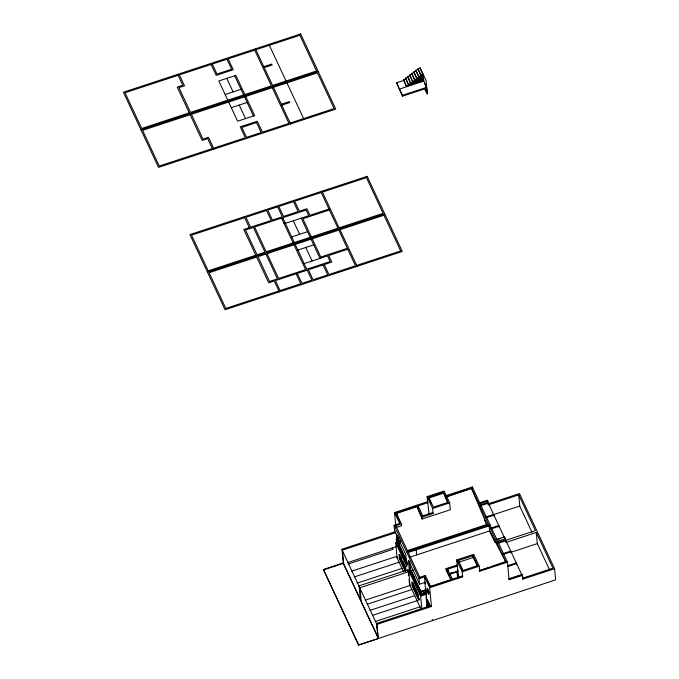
<?xml version="1.0" encoding="UTF-8"?>
<svg xmlns="http://www.w3.org/2000/svg" width="679" height="679" viewBox="0 0 679 679"><rect width="100%" height="100%" fill="white"/><g stroke="black" fill="none" stroke-linecap="round" stroke-linejoin="round"><path stroke-width="1.02" d="M178.136 75.31L125.021 92.768L141.699 128.467L189.263 112.833M255.898 49.745L299.897 35.283L316.575 70.981L272.576 85.444M263.8 66.652L271.727 64.047L272.169 64.989L264.241 67.594M225.156 94.525L241.011 89.314M140.952 129.791L318.205 71.524M190.145 114.709L142.582 130.343L159.259 166.041L212.374 148.582M273.459 87.319L317.458 72.857L334.136 108.555L290.137 123.018M231.301 107.681L247.156 102.47M281.361 104.227L289.288 101.621L289.729 102.563L281.802 105.169M418.06 68.647L421.065 75.768L418.137 69.504L418.06 68.647L420.199 67.942L426.056 80.47L427.303 94.228L424.799 88.864M415.998 70.209L419.002 77.33L416.074 71.066L415.998 70.209L418.137 69.504M413.935 71.77L416.94 78.891L414.012 72.636L413.935 71.77L416.074 71.066M411.873 73.34L414.877 80.462L411.949 74.198L411.873 73.34L414.012 72.636M409.81 74.902L412.815 82.023L409.887 75.759L409.81 74.902L411.949 74.198M407.748 76.464L410.753 83.585L407.824 77.321L407.748 76.464L409.887 75.759M405.686 78.026L408.69 85.155L405.762 78.891L405.686 78.026L407.824 77.321M403.623 79.596L406.628 86.717L403.699 80.453L403.623 79.596L405.762 78.891M424.664 83.738L426.76 88.211L402.503 96.18L396.57 82.796L403.699 80.453M420.988 74.911L423.127 74.206L423.755 81.09L426.675 87.345L402.418 95.323L402.503 96.18M418.926 76.472L423.204 75.063L420.691 69.699M416.864 78.034L423.28 75.921M414.801 79.596L423.357 76.786L422.525 74.996M412.739 81.166L423.441 77.644M410.676 82.728L423.518 78.509M408.614 84.289L423.594 79.367M406.551 85.851L423.671 80.224M423.755 81.09L399.498 89.059L399.575 89.917M244.661 217.687L191.554 235.146L208.232 270.845L255.796 255.202M322.432 192.123L366.431 177.66L383.109 213.35L339.11 227.813M249.32 227.643L243.769 229.468L268.697 282.82L274.248 280.996L279.341 291.894M281.836 218.757L283.024 218.366M283.881 223.145L285.078 222.754M285.367 223.374L308.75 215.693L306.119 210.049L282.736 217.738L294.321 242.539M328.967 209.047L309.938 215.294L306.866 208.725L299.337 211.194L294.686 201.239L321.243 192.513L337.921 228.203L266.176 251.79L254.591 226.99L281.547 218.129L293.133 242.929M329.408 209.981L302.851 218.714L311.364 236.937M291.69 236.903L307.545 231.692M207.485 272.169L384.738 213.902M256.67 257.086L209.107 272.72L225.793 308.419L278.899 290.96M339.992 229.697L383.983 215.235L400.669 250.933L356.67 265.396M297.835 250.059L313.69 244.847M304.158 263.579L327.541 255.898L330.172 261.534L306.789 269.215L295.204 244.423M429.035 514.139L427.091 496.638L444.134 491.036L449.668 502.876L450.287 509.759L422.151 519.011L416.889 506.288L396.281 513.061L399.931 521.998M443.387 492.368L428.721 497.189L433.372 507.145L448.038 502.324L443.387 492.368L447.809 503.249M443.463 493.251L428.797 498.072L431.165 503.529M395.713 525.088L394.575 512.543L427.549 501.696M445.585 495.772L472.338 486.979L507.459 562.127L509.063 579.79L522.541 575.359L522.1 574.417L508.622 578.847M418.264 507.917L418.077 505.897L427.991 502.638M446.018 496.714L471.591 488.303L488.269 524.001L407.408 550.584L395.823 525.784L401.374 523.959L396.281 513.061M396.315 513.468L416.931 506.695M446.052 497.113L471.591 488.303M422.151 519.011L421.982 517.186L433.083 513.536L432.625 508.478L449.668 502.876M397.826 542.071L400.304 541.256L395.713 542.818L406.865 566.676L405.77 554.684L394.626 530.825L394.117 525.257L399.668 523.433L394.575 512.543M479.722 502.74L487.42 500.202L487.861 501.144L488.422 504.174L488.328 503.164L480.63 505.694M480.163 503.674L487.861 501.144M343.277 563.383L341.987 549.218L395.28 531.691M358.588 595.822L343.71 564.325L342.42 550.151L395.721 532.633M480.274 504.938L487.98 502.409L504.658 538.107L504.539 536.843L496.841 539.372M487.768 504.005L519.477 493.574L554.599 568.73L555.609 579.858L358.571 645.05L378.39 638.532L376.667 623.424L430.961 605.575L431.403 606.517L377.1 624.366M488.209 504.938L518.731 494.906L535.408 530.605L505.872 540.314M397.699 535.935L397.147 536.121L398.021 537.997M397.028 543.293L396.222 539.287L399.167 538.32M396.918 542.275L396.638 539.406L398.497 538.829M396.697 539.533L399.176 538.719M396.553 539.797C397.792 547.792 401.603 553.487 396.553 539.797L398.989 545.025L399.303 548.929M398.98 538.931L397.045 539.491L397.274 541.732L400.126 540.79L397.24 541.672M397.707 541.817L400.186 541.01M398.217 543.081L399.956 542.513M398.454 544.303L400.457 543.65M358.571 645.05L323.416 569.494L343.234 562.976L378.356 638.133M323.459 569.902L342.284 563.706M398.989 545.025L399.031 547.249M485.892 516.965L493.599 514.436L493.692 515.446M347.648 562.611L396.129 546.671M493.158 514.775L519.741 506.042L518.731 494.906M402.036 554.777L401.722 550.873L399.286 545.644L399.447 549.243L399.685 548.276L402.18 555.091L402.418 554.123L402.18 555.091M486.249 517.721L493.947 515.183L494.04 516.201M348.293 563.986L393.073 549.269L392.428 547.894M399.447 549.243L399.396 547.647L396.952 542.428M399.481 547.826C405.244 560.039 399.498 550.058 399.286 545.644M401.722 550.873L401.764 553.096M406.865 564.427C403.691 559.691 405.966 558.265 402.019 551.492C401.399 555.728 408.283 565.251 402.053 553.725M406.585 551.942L489.899 524.553M401.807 553.606L399.685 548.276M401.883 554.463L402.019 551.492M492.097 566.507L505.863 561.983L489.152 525.885L408.215 552.485L420.242 578.228M351.654 571.192L396.434 556.474L403.657 571.922M491.078 528.05L498.776 525.521L499.218 527.286L499.124 526.267L491.426 528.805M404.455 556.721L404.497 558.944M405.422 571.625L399.413 558.766L399.481 554.998M404.591 557.391L407.188 562.568M409.675 557.221L489.61 530.944L489.152 525.885M404.913 560.939L404.854 559.343L402.418 554.123M404.752 557.34L404.786 559.572L407.23 564.792M354.345 576.921L399.116 562.204M404.616 560.311L404.854 559.343M357.222 583.091L402.002 568.374M405.686 570.725L405.838 567.865L404.633 565.276M410.557 572.329L410.091 572.125L410.065 568.221L420.878 591.367L421.192 595.093M497.571 539.567L500.457 538.625M412.713 576.242L410.116 571.064L410.074 568.841M359.064 597.181L360.396 600.024L359.106 585.85L407.858 569.825L408.733 571.701L409.989 585.468L365.217 600.185M497.724 541.256L505.422 538.719L504.539 536.843M410.116 571.064L421.396 594.846L425.758 593.412L425.979 593.887L425.631 590.085L420.674 591.715L421.421 595.381C420.199 593.514 426.166 591.553 425.58 594.015M372.89 626.759L361.27 601.9L359.98 587.734L408.733 571.701M410.99 570.963L413.969 569.987M497.834 542.521L505.532 539.983L522.219 575.682L522.1 574.417M410.235 572.431L410.481 571.472M421.829 609.199L420.649 596.179L409.496 572.321L410.091 572.125M498.191 543.268L505.889 540.739L505.982 541.749L505.422 538.719M505.77 542.513L536.283 532.48L552.969 568.179L522.448 578.211L522.889 579.153L554.599 568.73M412.552 576.293C411.924 569.919 413.579 582.09 415.446 582.081M458.664 577.897L456.678 559.954L473.721 554.353L479.255 566.184L479.714 571.251L507.459 562.127M472.974 555.685L458.308 560.506L462.959 570.462L477.626 565.641L472.974 555.685L473.136 557.518L477.244 565.624M412.968 578.279L412.917 576.692M458.469 562.339L473.136 557.518M412.679 577.659C412.051 569.664 415.115 579.917 415.285 582.141M419.8 577.286L425.351 575.461L430.478 586.766M436.393 584.823L451.17 579.968L446.205 570.487L446.035 568.663L457.137 565.013M415.09 579.959L415.556 583.821M425.105 582.361L419.554 584.186L419.053 578.618L424.596 576.794L429.688 587.691L431.403 606.517M447.851 571.234L447.665 569.214L457.578 565.955M416.023 584.025C414.08 572.974 416.252 588.625 418.179 587.929M503.012 553.606L510.718 551.068L511.16 552.833L511.066 551.823L503.368 554.353M415.701 584.127L415.65 582.54M415.938 583.168C417.415 587.844 419.113 590.017 418.434 589.975M510.718 552.358L537.301 543.616L536.283 532.48M449.6 573.585L452.375 572.677M449.116 573.942L458.036 571.014L457.595 570.071M412.323 586.384L411.907 581.835L418.349 595.61L418.756 600.168L412.323 586.384L412.391 582.616M449.888 574.213L457.29 571.777L457.001 571.158L457.621 578.024M418.018 587.989C417.39 581.614 419.045 593.786 420.912 593.777M429.688 587.691L462.671 576.853L462.204 571.794L479.255 566.184M367.118 604.259L411.89 589.542M418.145 589.355C417.517 581.36 420.581 591.613 420.751 593.836M430.444 586.359L462.229 575.911L462.671 576.853M488.159 567.805L479.306 570.716L505.83 561.575M431.462 586.444L434.416 585.468M420.878 591.367L425.512 589.839L425.86 593.633M421.235 593.887L425.402 592.521L425.139 590.221L425.453 592.648L421.235 593.887L421.039 591.715L425.198 590.348M421.294 594.015L421.099 591.842L425.258 590.475M427.677 588.803L428.78 591.154L428.678 594.575L427.218 591.443L427.405 589.007M369.987 610.396L414.759 595.678M421.022 595.508L421.116 594.235M507.586 565.751L516.244 562.908M421.336 594.524L425.504 593.157M418.349 595.61L417.534 592.894M507.934 566.507L516.6 563.655L516.694 564.673L516.337 563.918M420.878 595.203L421.421 595.381M420.649 596.179L426.2 594.354L425.979 593.887M372.33 615.403L417.101 600.686M427.668 607.764L426.938 599.744L430.325 606.398M375.19 621.54L419.97 606.822M510.311 578.729L520.903 575.249M505.863 561.983L489.61 530.944L494.881 542.215M427.32 580.732L430.028 585.901M459.844 565.038L462.586 570.445M397.792 544.32L407.23 564.359L405.151 559.971M425.996 87.277L426.836 89.068M426.081 88.143L426.913 89.934M425.733 88.109L426.989 90.791M425.394 88.075L427.066 91.648M425.478 88.932L427.15 92.514M425.139 88.898L427.227 93.371M396.57 82.796L402.418 95.323M519.741 506.042L532.03 532.344M537.301 543.616L549.591 569.919M269.376 45.315L286.054 81.013M286.937 82.889L303.615 118.587M484.339 519.673L486.096 523.424M255.457 48.803L290.578 123.96M321.99 191.181L357.112 266.329M479.272 570.309L479.714 571.251M244.83 94.559L235.876 75.394L218.833 80.996L227.788 100.161M245.713 96.443L254.667 115.6L237.625 121.21L228.67 102.045M312.247 238.813L320.76 257.044L347.317 248.31L338.804 230.088L267.059 253.666L278.645 278.466L305.601 269.614L294.007 244.813M234.688 75.785L243.642 94.95M244.525 96.834L253.479 115.999M301.221 218.163L310.176 237.327M311.058 239.203L320.013 258.368M427.091 496.638L432.625 508.478M456.678 559.954L462.204 571.794M433.083 513.536L432.642 512.594L422.737 515.853L418.077 505.897M226.761 78.391L233.084 91.92M239.229 105.075L245.552 118.604M293.294 220.768L299.617 234.297M305.762 247.453L312.085 260.974M447.665 569.214L452.324 579.17M416.889 506.288L421.982 517.186M446.035 568.663L451.17 579.968M424.706 582.2L425.436 583.77M428.865 592.139L426.913 588.15L427.218 591.443M427.49 589.992L428.958 593.123M427.609 591.307L428.712 593.658M394.117 525.257L419.053 578.618M425.453 592.648L421.523 593.726L421.328 591.545M398.284 537.836L397.028 535.162L397.427 539.245M399.532 540.501L400.364 542.283M398.123 537.887L396.876 535.213L397.24 539.228M399.371 540.56L400.203 542.343M426.938 599.744L430.087 606.483M419.554 584.186L408.41 560.328L409.496 572.321M429.841 606.288L427.21 600.652L427.846 600.44L428.373 606.237M428.814 604.666L429.612 606.364M428.695 606.305L428.059 606.508M396.638 539.406L406.169 559.793M396.222 539.287L407.154 562.679M409.743 568.323L420.674 591.715M409.912 568.892L412.357 574.111M415.378 580.587L417.823 585.807M404.947 559.521L406.976 563.867M399.074 547.758L396.638 542.529L396.714 543.395M402.104 554.225L404.54 559.454M410.158 571.574L412.603 576.794M412.891 577.422L415.336 582.641M418.357 589.117L420.802 594.337M177.694 74.367L182.787 85.265L177.236 87.09L202.172 140.451L207.723 138.626L212.807 149.516M244.228 216.745L249.753 228.577M432.217 619.341L432.659 620.283M399.804 554.947L401.815 559.25M412.705 582.565L413.91 585.145M414.317 586.011L415.124 587.734M416.728 591.171L415.523 588.591L415.938 593.149M405.439 567.992L398.997 554.217L399.413 558.766M399.812 558.639L405.847 571.557M412.722 586.257L419.155 600.032L418.994 598.216M409.547 584.526L421.192 609.453M341.987 549.218L342.42 550.151M359.106 585.85L359.98 587.734M342.488 550.847L359.166 586.546M360.048 588.43L376.726 624.128M378.39 638.532L373.263 627.235M323.416 569.494L358.537 644.643M471.625 488.71L487.106 525.223M522.541 575.359L522.889 579.153M521.862 574.935L521.956 575.945M504.31 537.352L504.395 538.371M472.338 486.979L472.525 489.05M420.199 67.942L420.276 68.8M457.969 574.154L458.249 577.209M457.29 571.777L457.918 578.644M428.576 602.01L428.975 606.432M425.351 575.461L425.512 577.286M427.176 599.667L427.906 607.688M424.596 576.794L425.869 594.677M426.2 594.354L427.38 607.382M426.056 596.646L426.412 600.576M426.768 604.514L427.04 607.459M425.385 592.903L425.461 593.76M421.226 594.269L421.303 595.135M416.219 549.854L416.677 554.913M417.941 585.867L418.289 589.661M417.135 592.037L417.543 596.595M413.995 586.062L414.326 589.703M412.476 574.171L412.824 577.973M409.683 560.93L410.6 570.929M410.065 568.221L410.413 572.015M408.3 570.767L408.741 575.682M409.098 579.611L409.462 583.541M407.858 569.825L408.037 571.794M401.374 523.959L401.535 525.784L395.993 527.608L395.823 525.784M404.642 568.977L404.226 564.419L402.613 560.973L403.029 565.531M401.009 557.527L401.425 562.085M397.784 536.826L397.945 538.591M396.994 535.256L397.351 539.185M395.713 542.818L397.079 557.849M376.667 623.424L377.948 637.598M300.644 33.95L123.391 92.217L158.513 167.373L335.766 109.098L300.644 33.95M211.11 64.463L179.4 74.894L184.493 85.792L178.942 87.608L190.536 112.408L271.388 85.834L254.71 50.136L228.152 58.861L233.245 69.759L216.202 75.361L211.11 64.463M226.964 59.251L212.298 64.072L216.949 74.036L231.615 69.216L226.964 59.251M272.271 87.71L191.41 114.293L202.996 139.093L208.47 137.294L213.562 148.192L245.348 137.744L240.256 126.846L257.299 121.244L262.391 132.133L288.948 123.408L272.271 87.71M256.552 122.568L241.885 127.389L246.536 137.353L261.203 132.524L256.552 122.568M367.178 176.328L189.925 234.594L225.038 309.743L402.299 251.476L367.178 176.328M266.541 210.49L245.934 217.263L250.585 227.227L271.193 220.446L266.541 210.49M277.643 206.84L267.73 210.1L272.381 220.055L282.294 216.805L277.643 206.84M293.498 201.629L278.831 206.45L283.483 216.406L298.149 211.585L293.498 201.629M253.403 227.38L245.475 229.986L257.061 254.786L264.988 252.181L253.403 227.38M265.871 254.065L257.944 256.67L269.529 281.471L277.456 278.865L265.871 254.065M347.758 249.252L328.729 255.508L331.802 262.077L324.273 264.555L328.925 274.511L355.482 265.786L347.758 249.252M296.129 273.807L275.436 280.605L280.096 290.57L300.78 283.763L296.129 273.807M307.231 270.157L297.317 273.416L301.968 283.372L311.882 280.113L307.231 270.157M323.085 264.946L308.419 269.767L313.07 279.723L327.736 274.902L323.085 264.946"/></g></svg>
